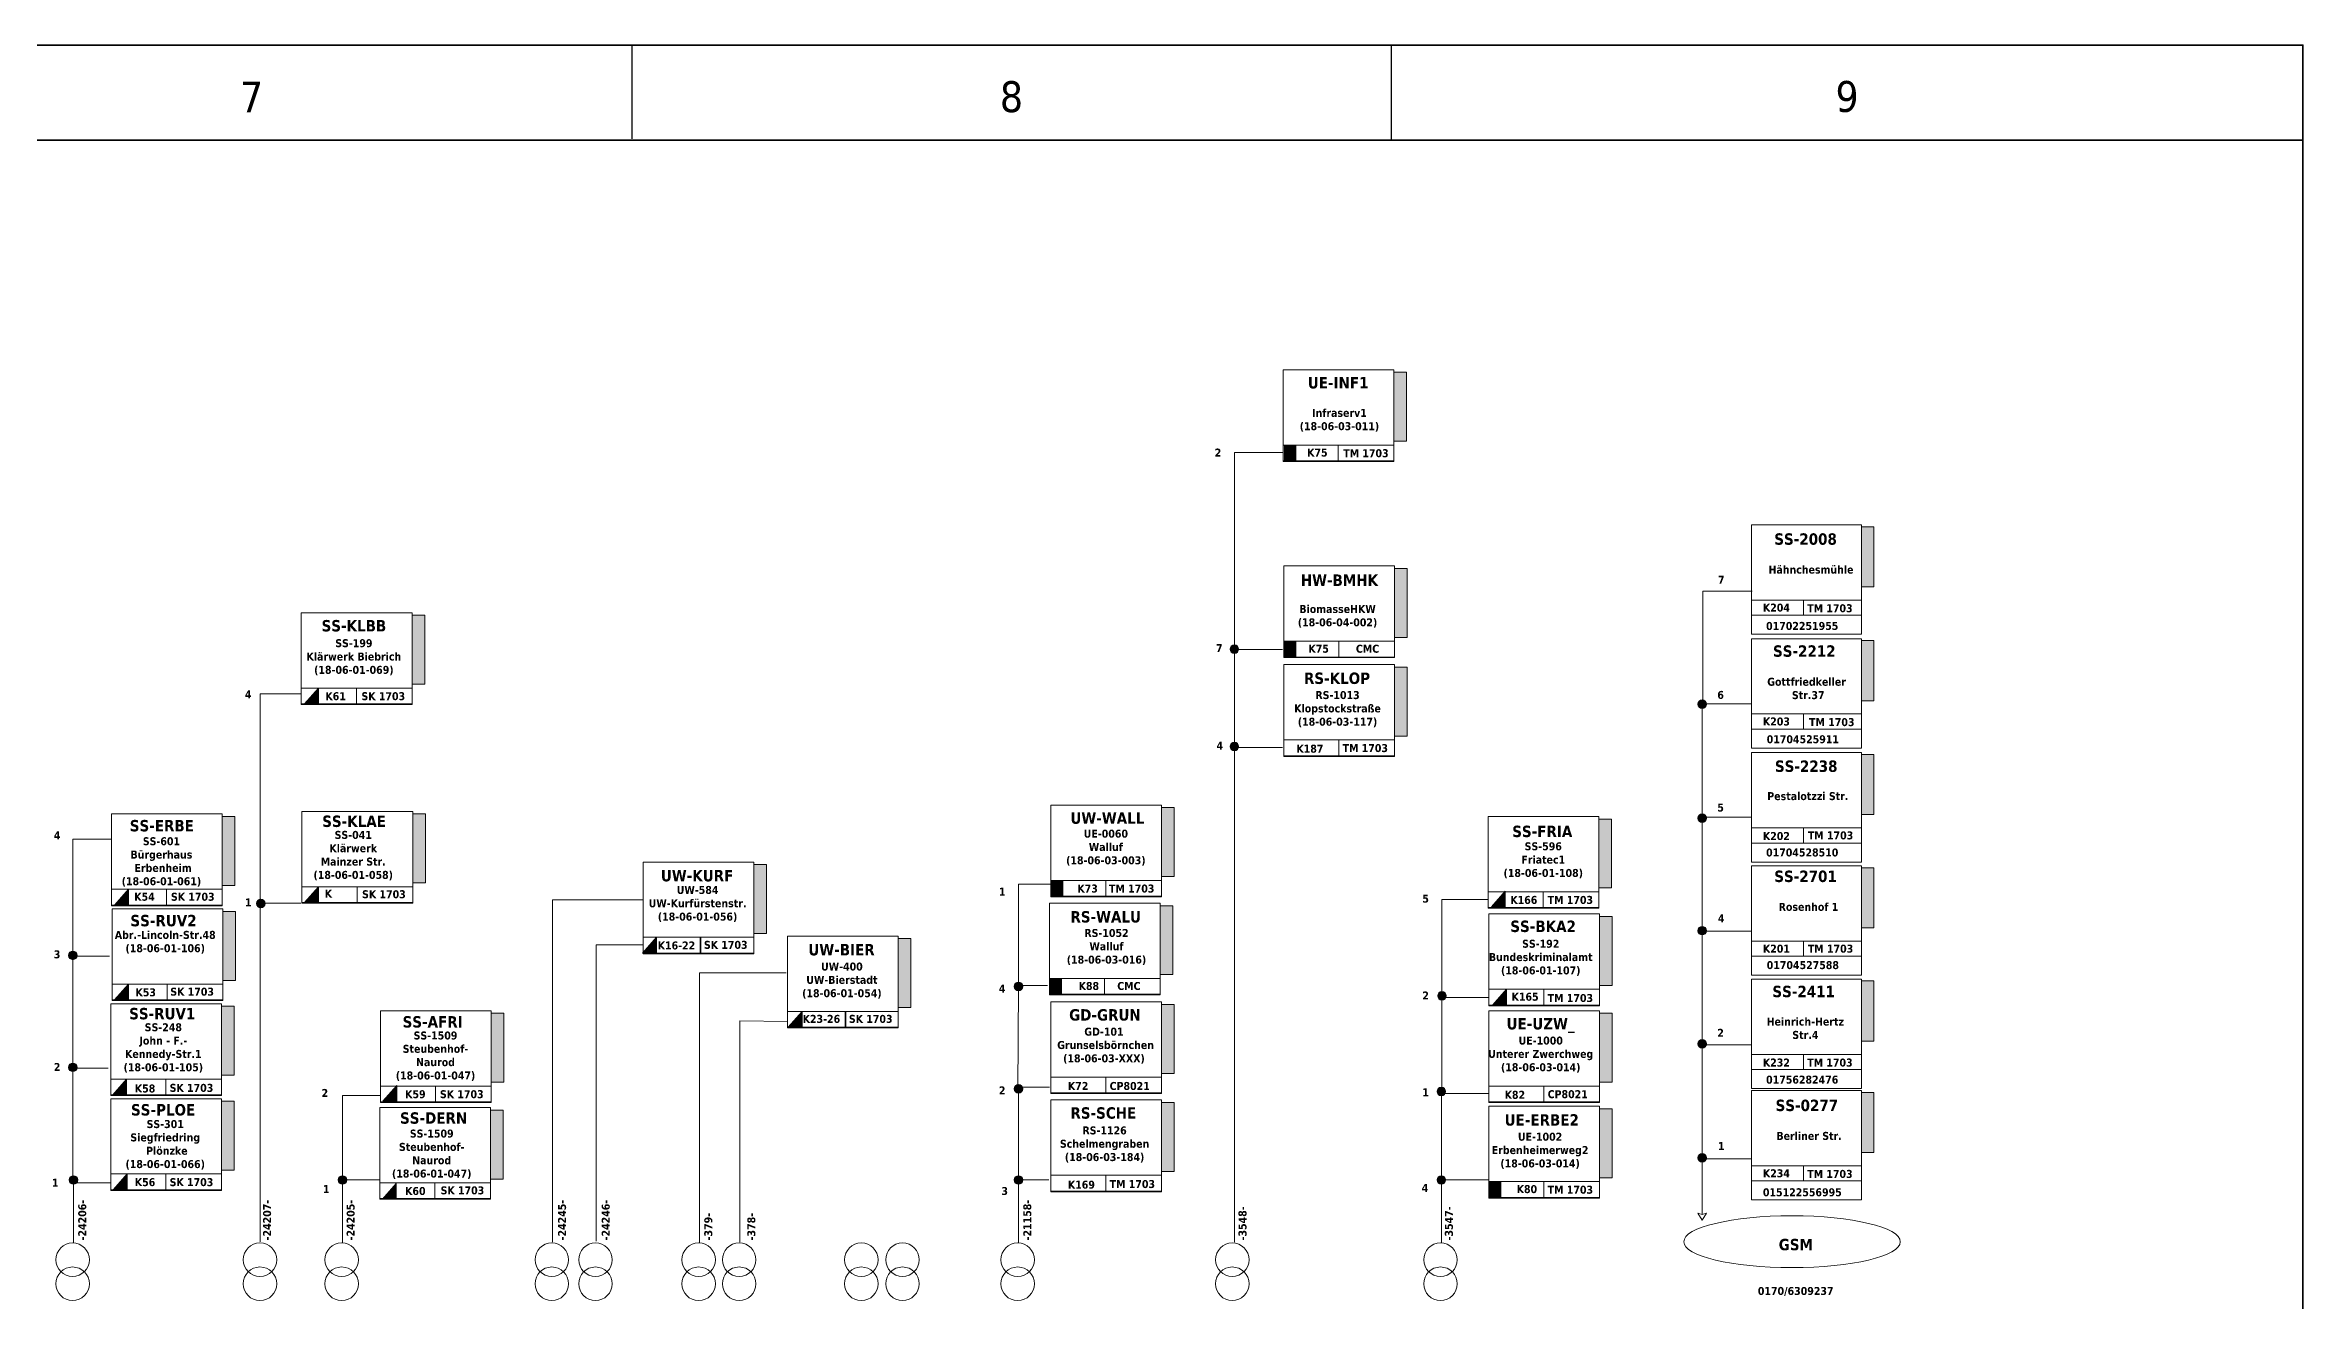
# Model space of a CAD drawing. Header units: millimetres. Extents: x 0 to 12600, y 0 to 8911.
# Drawn here: x 9033 to 12600, y 6925 to 8910 of the extents above; entities that cross this region are included whole.
import ezdxf
from ezdxf.enums import TextEntityAlignment as Align

# ---------------------------------------------------------------- set-up
doc = ezdxf.new("R2010")
doc.units = ezdxf.units.MM
for name, color, linetype, lineweight in [('EPLAN100', 7, 'Continuous', 0), ('EPLAN108', 7, 'Continuous', 0), ('EPLAN201', 7, 'Continuous', 0), ('EPLAN451', 7, 'Continuous', 0), ('EPLAN452', 7, 'Continuous', 0), ('EPLAN453', 7, 'Continuous', 0)]:
    doc.layers.add(name, color=color, linetype=linetype, lineweight=lineweight)
doc.styles.add('Tahoma', font='')
doc.styles.add('Tahoma_B', font='')
doc.styles.get('Tahoma').set_extended_font_data('Tahoma')
doc.styles.get('Tahoma_B').set_extended_font_data('Tahoma', bold=True)

# ---------------------------------------------------------------- blocks, each defined once
blk = doc.blocks.new('EPLFRAME')
at = {"layer": 'EPLAN201', "linetype": 'Continuous', "lineweight": 25, "ltscale": 4}
for p, q in [((9960.1, 8909), (9960.1, 8761.9)), ((11159.9, 8908.3), (11159.9, 8761.2))]:
    blk.add_line(p, q, dxfattribs=at)
at = {"layer": 'EPLAN201', "linetype": 'Continuous', "lineweight": 35, "ltscale": 4}
blk.add_line((120, 8760), (12600, 8760), dxfattribs=at)
blk.add_lwpolyline([(0, 0), (12600, 0), (12600, 8910), (0, 8910)], close=True, dxfattribs=at)
at = {"layer": 'EPLAN451', "color": 7, "style": 'Tahoma'}
for tag, p, height in [('4_59982', (12346.9, 380.3), 86.7), ('14_59980', (12346.9, 376.4), 86.7), ('14_10011', (1830, 264.1), 59.6)]:
    blk.add_attdef(tag, p, '', height=height, dxfattribs=at)
for tag, p in [('14_10000', (2383.9, 413.9)), ('14_10013', (4217.8, 338.8)), ('14_59981', (2160, 175.1)), ('14_10020', (2100, 55.1)), ('4_11022', (3300, 55.1)), ('14_10160', (4590, 62.7))]:
    blk.add_attdef(tag, text='', height=48.8, dxfattribs=at).set_placement(p, align=Align.MIDDLE_LEFT)
blk.add_attdef('4_11030', text='', height=48.8, dxfattribs=at).set_placement((4200, 120), align=Align.BOTTOM_LEFT)
blk.add_attdef('14_10300', text='', height=48.8, dxfattribs=at).set_placement((12571, 38.1), align=Align.RIGHT)
at = {"layer": 'EPLAN452', "color": 7, "style": 'Tahoma'}
for tag, p, height in [('4_11041', (270, 510), 67.7), ('4_20131_1003', (9390.1, 380.3), 86.7), ('4_20132_1003', (10456.2, 378), 86.7), ('4_20136_1003', (11541, 378), 86.7), ('4_11071[1]', (30, 390), 48.8), ('4_11074[1]', (630, 390), 48.8), ('4_11070[1]', (1230, 390), 48.8), ('4_11011', (7310.1, 363.6), 67.7), ('4_11071[2]', (30, 270), 48.8), ('4_11074[2]', (630, 270), 48.8), ('4_11070[2]', (1230, 270), 48.8), ('4_20133_1003', (9390.1, 140.3), 86.7), ('4_20134_1003', (10456.2, 138), 86.7), ('4_11000', (11760.2, 138.6), 86.7), ('4_11004', (12270.2, 138.6), 86.7), ('4_11071[3]', (30, 150), 48.8), ('4_11074[3]', (630, 150), 48.8), ('4_11070[3]', (1230, 150), 48.8)]:
    blk.add_attdef(tag, p, '', height=height, dxfattribs=at)
for tag, height, p in [('4_11040', 67.7, (12472.3, 510)), ('4_11024', 48.8, (7890, 30)), ('4_25020', 48.8, (12056.5, 38.5))]:
    blk.add_attdef(tag, text='', height=height, dxfattribs=at).set_placement(p, align=Align.RIGHT)
blk.add_attdef('21_18041[2]', text='', height=48.8, dxfattribs=at).set_placement((23.1, 495.2), align=Align.TOP_LEFT)
for tag, height, p in [('4_20131_1002', 67.7, (9390, 293.2)), ('4_20132_1002', 67.7, (10456.1, 290.9)), ('4_20136_1002', 67.7, (11541.3, 287)), ('4_11044', 48.8, (2789.3, 174.1)), ('4_10152', 48.8, (3750, 175.1)), ('4_11085', 48.8, (8250, 55.1)), ('4_11086', 48.8, (8850, 55.1)), ('4_20133_1002', 67.7, (9390.1, 51.7)), ('4_20134_1002', 67.7, (10456.2, 49.4))]:
    blk.add_attdef(tag, text='', height=height, dxfattribs=at).set_placement(p, align=Align.MIDDLE_LEFT)
at = {"layer": 'EPLAN453', "color": 7, "style": 'Tahoma'}
for tag, p in [('53_19005_9', (839.5, 8826.6)), ('53_19005', (2159.3, 8826.3)), ('53_19005_7', (3359.1, 8827.2)), ('53_19005_5', (4559.5, 8826.6)), ('53_19005_6', (5759.9, 8827.5)), ('53_19005_8', (6960.6, 8827.3)), ('53_19005_2', (8159.8, 8827.7)), ('53_19005_1', (9359.5, 8828)), ('53_19005_3', (10559.9, 8828.6)), ('53_19005_4', (11880, 8828.9))]:
    blk.add_attdef(tag, text='', height=48.8, dxfattribs=at).set_placement(p, align=Align.MIDDLE_CENTER)

msp = doc.modelspace()

# ---------------------------------------------------------------- hatches: boundary and pattern name
at = {"layer": 'EPLAN100', "lineweight": 18, "ltscale": 120}
for color, points in [(30, [(11164, 8284), (11184, 8284), (11184, 8393), (11164, 8393)]), (3, [(11903, 8054), (11922, 8054), (11922, 8149), (11903, 8149)]), (30, [(11165, 7974), (11185, 7974), (11185, 8083), (11165, 8083)]), (3, [(9613, 7900), (9633, 7900), (9633, 8009), (9613, 8009)]), (3, [(11903, 7874), (11922, 7874), (11922, 7969), (11903, 7969)]), (2, [(11165, 7818), (11185, 7818), (11185, 7927), (11165, 7927)]), (3, [(11903, 7694), (11922, 7694), (11922, 7789), (11903, 7789)]), (30, [(10797, 7596), (10817, 7596), (10817, 7705), (10797, 7705)]), (3, [(9313, 7582), (9333, 7582), (9333, 7691), (9313, 7691)]), (3, [(9614, 7586), (9634, 7586), (9634, 7695), (9614, 7695)]), (3, [(11488, 7578), (11508, 7578), (11508, 7687), (11488, 7687)]), (71, [(10153, 7506), (10173, 7506), (10173, 7615), (10153, 7615)]), (3, [(11903, 7515), (11922, 7515), (11922, 7610), (11903, 7610)]), (3, [(9314, 7432), (9334, 7432), (9334, 7541), (9314, 7541)]), (30, [(10795, 7441), (10815, 7441), (10815, 7550), (10795, 7550)]), (3, [(11489, 7424), (11509, 7424), (11509, 7533), (11489, 7533)]), (71, [(10381, 7389), (10401, 7389), (10401, 7498), (10381, 7498)]), (3, [(11903, 7336), (11922, 7336), (11922, 7431), (11903, 7431)]), (3, [(9312, 7282), (9332, 7282), (9332, 7391), (9312, 7391)]), (2, [(10797, 7285), (10817, 7285), (10817, 7394), (10797, 7394)]), (3, [(9738, 7271), (9758, 7271), (9758, 7380), (9738, 7380)]), (30, [(11489, 7271), (11509, 7271), (11509, 7380), (11489, 7380)]), (3, [(9312, 7132), (9332, 7132), (9332, 7241), (9312, 7241)]), (3, [(11903, 7160), (11922, 7160), (11922, 7255), (11903, 7255)]), (3, [(9737, 7118), (9757, 7118), (9757, 7227), (9737, 7227)]), (2, [(10797, 7130), (10817, 7130), (10817, 7239), (10797, 7239)]), (30, [(11489, 7120), (11509, 7120), (11509, 7229), (11489, 7229)])]:
    msp.add_hatch(color=color, dxfattribs=at).paths.add_polyline_path(points, flags=0)
at = {"layer": 'EPLAN100', "lineweight": 13, "ltscale": 120}
for points in [[(10991, 8252), (11009, 8252), (11009, 8278), (10991, 8278)], [(10991, 7942), (11009, 7942), (11009, 7968), (10991, 7968)], [(9465, 7894), (9443, 7869), (9465, 7869)], [(9165, 7576), (9143, 7551), (9165, 7551)], [(9465, 7580), (9443, 7555), (9465, 7555)], [(10623, 7564), (10641, 7564), (10641, 7590), (10623, 7590)], [(11340, 7573), (11318, 7548), (11340, 7548)], [(9999, 7500), (9977, 7475), (9999, 7475)], [(9165, 7426), (9143, 7401), (9165, 7401)], [(10621, 7409), (10639, 7409), (10639, 7435), (10621, 7435)], [(11342, 7418), (11320, 7393), (11342, 7393)], [(10229, 7383), (10207, 7358), (10229, 7358)], [(9162, 7276), (9140, 7251), (9162, 7251)], [(9589, 7266), (9567, 7241), (9589, 7241)], [(9163, 7126), (9141, 7101), (9163, 7101)], [(9588, 7111), (9566, 7086), (9588, 7086)], [(11315, 7088), (11333, 7088), (11333, 7114), (11315, 7114)]]:
    msp.add_hatch(color=256, dxfattribs=at).paths.add_polyline_path(points, flags=0)
at = {"layer": 'EPLAN100', "lineweight": 18, "ltscale": 120}
h = msp.add_hatch(color=256, dxfattribs=at)
edge = h.paths.add_edge_path(flags=0)
edge.add_arc((10912, 7955.5), 6.8, 0, 360)
h = msp.add_hatch(color=256, dxfattribs=at)
edge = h.paths.add_edge_path(flags=0)
edge.add_arc((11651, 7868.5), 6.8, 0, 360)
h = msp.add_hatch(color=256, dxfattribs=at)
edge = h.paths.add_edge_path(flags=0)
edge.add_arc((10912, 7801.5), 6.8, 0, 360)
h = msp.add_hatch(color=256, dxfattribs=at)
edge = h.paths.add_edge_path(flags=0)
edge.add_arc((11651, 7688.5), 6.8, 0, 360)
h = msp.add_hatch(color=256, dxfattribs=at)
edge = h.paths.add_edge_path(flags=0)
edge.add_arc((9374, 7553.5), 6.8, 0, 360)
h = msp.add_hatch(color=256, dxfattribs=at)
edge = h.paths.add_edge_path(flags=0)
edge.add_arc((11651, 7510.5), 6.8, 0, 360)
h = msp.add_hatch(color=256, dxfattribs=at)
edge = h.paths.add_edge_path(flags=0)
edge.add_arc((9077, 7471.5), 6.8, 0, 360)
h = msp.add_hatch(color=256, dxfattribs=at)
edge = h.paths.add_edge_path(flags=0)
edge.add_arc((10571, 7422.5), 6.8, 0, 360)
h = msp.add_hatch(color=256, dxfattribs=at)
edge = h.paths.add_edge_path(flags=0)
edge.add_arc((11240, 7407.5), 6.8, 0, 360)
h = msp.add_hatch(color=256, dxfattribs=at)
edge = h.paths.add_edge_path(flags=0)
edge.add_arc((11651, 7331.5), 6.8, 0, 360)
h = msp.add_hatch(color=256, dxfattribs=at)
edge = h.paths.add_edge_path(flags=0)
edge.add_arc((9077, 7294.5), 6.8, 0, 360)
h = msp.add_hatch(color=256, dxfattribs=at)
edge = h.paths.add_edge_path(flags=0)
edge.add_arc((10571, 7260.5), 6.8, 0, 360)
h = msp.add_hatch(color=256, dxfattribs=at)
edge = h.paths.add_edge_path(flags=0)
edge.add_arc((11239, 7256.5), 6.8, 0, 360)
h = msp.add_hatch(color=256, dxfattribs=at)
edge = h.paths.add_edge_path(flags=0)
edge.add_arc((11651, 7151.5), 6.8, 0, 360)
h = msp.add_hatch(color=256, dxfattribs=at)
edge = h.paths.add_edge_path(flags=0)
edge.add_arc((9078, 7116.5), 6.8, 0, 360)
h = msp.add_hatch(color=256, dxfattribs=at)
edge = h.paths.add_edge_path(flags=0)
edge.add_arc((9503, 7116.5), 6.8, 0, 360)
h = msp.add_hatch(color=256, dxfattribs=at)
edge = h.paths.add_edge_path(flags=0)
edge.add_arc((10571, 7116.5), 6.8, 0, 360)
h = msp.add_hatch(color=256, dxfattribs=at)
edge = h.paths.add_edge_path(flags=0)
edge.add_arc((11239, 7116.5), 6.8, 0, 360)

# ---------------------------------------------------------------- linework, layer by layer
for p, q in [((10912, 7956), (10912, 7809)), ((11651, 7869), (11651, 7691)), ((10912, 7802), (10912, 7018)), ((11651, 7689), (11651, 7511)), ((9373, 7554), (9373, 7019)), ((11651, 7511), (11651, 7332)), ((9077, 7472), (9077, 7300)), ((10571, 7423), (10570, 7258)), ((11240, 7408), (11240, 7261)), ((11651, 7332), (11651, 7157)), ((9077, 7295), (9077, 7121)), ((10571, 7261), (10571, 7114)), ((11239, 7257), (11239, 7110)), ((11651, 7238), (11651, 7063)), ((9078, 7117), (9078, 7017)), ((9503, 7117), (9503, 7017)), ((10571, 7117), (10571, 7017)), ((11239, 7117), (11239, 7017))]:
    msp.add_line(p, q, dxfattribs=at)
for points in [[(10989, 8252), (11164, 8252), (11164, 8397), (10989, 8397)], [(10989, 8253), (11076, 8253), (11076, 8278), (10989, 8278)], [(11076, 8253), (11164, 8253), (11164, 8278), (11076, 8278)], [(11729, 7979), (11903, 7979), (11903, 8152), (11729, 8152)], [(10990, 7942), (11165, 7942), (11165, 8087), (10990, 8087)], [(11729, 8009), (11811, 8009), (11811, 8033), (11729, 8033)], [(11811, 8009), (11903, 8009), (11903, 8033), (11811, 8033)], [(9438, 7868), (9613, 7868), (9613, 8013), (9438, 8013)], [(10990, 7943), (11077, 7943), (11077, 7968), (10990, 7968)], [(11077, 7943), (11165, 7943), (11165, 7968), (11077, 7968)], [(11729, 7799), (11903, 7799), (11903, 7972), (11729, 7972)], [(10990, 7786), (11165, 7786), (11165, 7931), (10990, 7931)], [(9438, 7869), (9525, 7869), (9525, 7894), (9438, 7894)], [(9525, 7869), (9613, 7869), (9613, 7894), (9525, 7894)], [(11729, 7829), (11811, 7829), (11811, 7853), (11729, 7853)], [(11811, 7829), (11903, 7829), (11903, 7853), (11811, 7853)], [(10990, 7787), (11077, 7787), (11077, 7812), (10990, 7812)], [(11077, 7787), (11165, 7787), (11165, 7812), (11077, 7812)], [(11729, 7619), (11903, 7619), (11903, 7792), (11729, 7792)], [(10622, 7564), (10797, 7564), (10797, 7709), (10622, 7709)], [(9138, 7550), (9313, 7550), (9313, 7695), (9138, 7695)], [(9439, 7554), (9614, 7554), (9614, 7699), (9439, 7699)], [(11313, 7546), (11488, 7546), (11488, 7691), (11313, 7691)], [(11729, 7649), (11811, 7649), (11811, 7673), (11729, 7673)], [(11811, 7649), (11903, 7649), (11903, 7673), (11811, 7673)], [(9978, 7474), (10153, 7474), (10153, 7619), (9978, 7619)], [(11729, 7440), (11903, 7440), (11903, 7613), (11729, 7613)], [(9138, 7551), (9225, 7551), (9225, 7576), (9138, 7576)], [(9225, 7551), (9313, 7551), (9313, 7576), (9225, 7576)], [(9439, 7555), (9526, 7555), (9526, 7580), (9439, 7580)], [(9526, 7555), (9614, 7555), (9614, 7580), (9526, 7580)], [(10622, 7565), (10709, 7565), (10709, 7590), (10622, 7590)], [(10709, 7565), (10797, 7565), (10797, 7590), (10709, 7590)], [(11313, 7547), (11400, 7547), (11400, 7572), (11313, 7572)], [(11400, 7547), (11488, 7547), (11488, 7572), (11400, 7572)], [(9139, 7400), (9314, 7400), (9314, 7545), (9139, 7545)], [(10620, 7409), (10795, 7409), (10795, 7554), (10620, 7554)], [(11314, 7392), (11489, 7392), (11489, 7537), (11314, 7537)], [(9978, 7475), (10069, 7475), (10069, 7500), (9978, 7500)], [(10068, 7475), (10153, 7475), (10153, 7500), (10068, 7500)], [(10206, 7357), (10381, 7357), (10381, 7502), (10206, 7502)], [(11729, 7470), (11811, 7470), (11811, 7494), (11729, 7494)], [(11811, 7470), (11903, 7470), (11903, 7494), (11811, 7494)], [(9139, 7401), (9226, 7401), (9226, 7426), (9139, 7426)], [(9226, 7401), (9314, 7401), (9314, 7426), (9226, 7426)], [(10620, 7410), (10707, 7410), (10707, 7435), (10620, 7435)], [(10707, 7410), (10795, 7410), (10795, 7435), (10707, 7435)], [(11729, 7261), (11903, 7261), (11903, 7434), (11729, 7434)], [(9137, 7250), (9312, 7250), (9312, 7395), (9137, 7395)], [(9563, 7239), (9738, 7239), (9738, 7384), (9563, 7384)], [(10622, 7253), (10797, 7253), (10797, 7398), (10622, 7398)], [(11314, 7393), (11401, 7393), (11401, 7418), (11314, 7418)], [(11314, 7239), (11489, 7239), (11489, 7384), (11314, 7384)], [(11401, 7393), (11489, 7393), (11489, 7418), (11401, 7418)], [(10206, 7358), (10298, 7358), (10298, 7383), (10206, 7383)], [(10297, 7358), (10381, 7358), (10381, 7383), (10297, 7383)], [(11729, 7291), (11811, 7291), (11811, 7315), (11729, 7315)], [(11811, 7291), (11903, 7291), (11903, 7315), (11811, 7315)], [(10622, 7254), (10709, 7254), (10709, 7279), (10622, 7279)], [(10709, 7254), (10797, 7254), (10797, 7279), (10709, 7279)], [(9137, 7251), (9224, 7251), (9224, 7276), (9137, 7276)], [(9137, 7100), (9312, 7100), (9312, 7245), (9137, 7245)], [(9224, 7251), (9312, 7251), (9312, 7276), (9224, 7276)], [(9563, 7240), (9650, 7240), (9650, 7265), (9563, 7265)], [(9650, 7240), (9738, 7240), (9738, 7265), (9650, 7265)], [(10622, 7098), (10797, 7098), (10797, 7243), (10622, 7243)], [(11314, 7240), (11401, 7240), (11401, 7265), (11314, 7265)], [(11401, 7240), (11489, 7240), (11489, 7265), (11401, 7265)], [(11729, 7085), (11903, 7085), (11903, 7258), (11729, 7258)], [(9562, 7086), (9737, 7086), (9737, 7231), (9562, 7231)], [(11314, 7088), (11489, 7088), (11489, 7233), (11314, 7233)], [(11729, 7115), (11811, 7115), (11811, 7139), (11729, 7139)], [(11811, 7115), (11903, 7115), (11903, 7139), (11811, 7139)], [(9137, 7101), (9224, 7101), (9224, 7126), (9137, 7126)], [(9224, 7101), (9312, 7101), (9312, 7126), (9224, 7126)], [(9562, 7087), (9649, 7087), (9649, 7112), (9562, 7112)], [(9649, 7087), (9737, 7087), (9737, 7112), (9649, 7112)], [(10622, 7099), (10709, 7099), (10709, 7124), (10622, 7124)], [(10709, 7099), (10797, 7099), (10797, 7124), (10709, 7124)], [(11314, 7089), (11401, 7089), (11401, 7114), (11314, 7114)], [(11401, 7089), (11489, 7089), (11489, 7114), (11401, 7114)]]:
    msp.add_lwpolyline(points, close=True, dxfattribs=at)
at = {"layer": 'EPLAN100', "color": 30, "lineweight": 18, "ltscale": 120}
for points in [[(11164, 8284), (11184, 8284), (11184, 8393), (11164, 8393)], [(11165, 7974), (11185, 7974), (11185, 8083), (11165, 8083)], [(10797, 7596), (10817, 7596), (10817, 7705), (10797, 7705)], [(10795, 7441), (10815, 7441), (10815, 7550), (10795, 7550)], [(11489, 7271), (11509, 7271), (11509, 7380), (11489, 7380)], [(11489, 7120), (11509, 7120), (11509, 7229), (11489, 7229)]]:
    msp.add_lwpolyline(points, close=True, dxfattribs=at)
at = {"layer": 'EPLAN100', "lineweight": 13, "ltscale": 120}
for points in [[(10991, 8252), (11009, 8252), (11009, 8278), (10991, 8278)], [(10991, 7942), (11009, 7942), (11009, 7968), (10991, 7968)], [(9465, 7894), (9443, 7869), (9465, 7869)], [(9165, 7576), (9143, 7551), (9165, 7551)], [(9465, 7580), (9443, 7555), (9465, 7555)], [(10623, 7564), (10641, 7564), (10641, 7590), (10623, 7590)], [(11340, 7573), (11318, 7548), (11340, 7548)], [(9999, 7500), (9977, 7475), (9999, 7475)], [(9165, 7426), (9143, 7401), (9165, 7401)], [(10621, 7409), (10639, 7409), (10639, 7435), (10621, 7435)], [(11342, 7418), (11320, 7393), (11342, 7393)], [(10229, 7383), (10207, 7358), (10229, 7358)], [(9162, 7276), (9140, 7251), (9162, 7251)], [(9589, 7266), (9567, 7241), (9589, 7241)], [(9163, 7126), (9141, 7101), (9163, 7101)], [(9588, 7111), (9566, 7086), (9588, 7086)], [(11315, 7088), (11333, 7088), (11333, 7114), (11315, 7114)], [(11644, 7064), (11651, 7053), (11658, 7064), (11651, 7062)]]:
    msp.add_lwpolyline(points, close=True, dxfattribs=at)
at = {"layer": 'EPLAN100', "lineweight": 18, "ltscale": 120}
for points in [[(10912, 7954), (10912, 8266), (10989, 8266)], [(11652, 7869), (11652, 8047), (11730, 8047)], [(10916, 7955), (10988, 7955)], [(9373, 7554), (9373, 7885), (9438, 7885)], [(11657, 7869), (11729, 7869)], [(10916, 7800), (10988, 7800)], [(11656, 7690), (11728, 7690)], [(9077, 7474), (9077, 7655), (9138, 7655)], [(10571, 7421), (10571, 7584), (10622, 7584)], [(9373, 7554), (9437, 7554)], [(9835, 7018), (9835, 7559), (9977, 7559)], [(11240, 7405), (11240, 7560), (11313, 7560)], [(11657, 7510), (11729, 7510)], [(9077, 7470), (9135, 7470)], [(9904, 7020), (9904, 7488), (9977, 7488)], [(10067, 7017), (10067, 7444), (10204, 7444)], [(10569, 7424), (10617, 7424)], [(11242, 7405), (11314, 7405)], [(10131, 7018), (10131, 7368), (10206, 7367)], [(11656, 7330), (11728, 7330)], [(9075, 7293), (9133, 7293)], [(9503, 7117), (9503, 7250), (9563, 7250)], [(10569, 7263), (10620, 7263)], [(11241, 7253), (11313, 7253)], [(11656, 7150), (11728, 7150)], [(9075, 7112), (9136, 7112)], [(9503, 7117), (9561, 7117)], [(10570, 7117), (10619, 7117)], [(11241, 7117), (11313, 7117)]]:
    msp.add_lwpolyline(points, dxfattribs=at)
at = {"layer": 'EPLAN100', "color": 3, "lineweight": 18, "ltscale": 120}
for points in [[(11903, 8054), (11922, 8054), (11922, 8149), (11903, 8149)], [(9613, 7900), (9633, 7900), (9633, 8009), (9613, 8009)], [(11903, 7874), (11922, 7874), (11922, 7969), (11903, 7969)], [(11903, 7694), (11922, 7694), (11922, 7789), (11903, 7789)], [(9313, 7582), (9333, 7582), (9333, 7691), (9313, 7691)], [(9614, 7586), (9634, 7586), (9634, 7695), (9614, 7695)], [(11488, 7578), (11508, 7578), (11508, 7687), (11488, 7687)], [(11903, 7515), (11922, 7515), (11922, 7610), (11903, 7610)], [(9314, 7432), (9334, 7432), (9334, 7541), (9314, 7541)], [(11489, 7424), (11509, 7424), (11509, 7533), (11489, 7533)], [(11903, 7336), (11922, 7336), (11922, 7431), (11903, 7431)], [(9312, 7282), (9332, 7282), (9332, 7391), (9312, 7391)], [(9738, 7271), (9758, 7271), (9758, 7380), (9738, 7380)], [(9312, 7132), (9332, 7132), (9332, 7241), (9312, 7241)], [(11903, 7160), (11922, 7160), (11922, 7255), (11903, 7255)], [(9737, 7118), (9757, 7118), (9757, 7227), (9737, 7227)]]:
    msp.add_lwpolyline(points, close=True, dxfattribs=at)
at = {"layer": 'EPLAN100', "color": 2, "lineweight": 18, "ltscale": 120}
for points in [[(11165, 7818), (11185, 7818), (11185, 7927), (11165, 7927)], [(10797, 7285), (10817, 7285), (10817, 7394), (10797, 7394)], [(10797, 7130), (10817, 7130), (10817, 7239), (10797, 7239)]]:
    msp.add_lwpolyline(points, close=True, dxfattribs=at)
at = {"layer": 'EPLAN100', "color": 71, "lineweight": 18, "ltscale": 120}
for points in [[(10153, 7506), (10173, 7506), (10173, 7615), (10153, 7615)], [(10381, 7389), (10401, 7389), (10401, 7498), (10381, 7498)]]:
    msp.add_lwpolyline(points, close=True, dxfattribs=at)
at = {"layer": 'EPLAN100', "lineweight": 18, "ltscale": 120}
for centre, radius in [((10912, 7955.5), 6.8), ((11651, 7868.5), 6.8), ((10912, 7801.5), 6.8), ((11651, 7688.5), 6.8), ((9374, 7553.5), 6.8), ((11651, 7510.5), 6.8), ((9077, 7471.5), 6.8), ((10571, 7422.5), 6.8), ((11240, 7407.5), 6.8), ((11651, 7331.5), 6.8), ((9077, 7294.5), 6.8), ((10571, 7260.5), 6.8), ((11239, 7256.5), 6.8), ((11651, 7151.5), 6.8), ((9078, 7116.5), 6.8), ((9503, 7116.5), 6.8), ((10571, 7116.5), 6.8), ((11239, 7116.5), 6.8), ((9076.7, 6990.5), 26.5), ((9372.7, 6990.5), 26.5), ((9501.7, 6990.5), 26.5), ((9833.7, 6990.5), 26.5), ((9902.7, 6990.5), 26.5), ((10065.7, 6990.5), 26.5), ((10129.7, 6990.5), 26.5), ((10322.7, 6990.5), 26.5), ((10387.7, 6990.5), 26.5), ((10569.7, 6990.5), 26.5), ((10908.7, 6990.5), 26.5), ((11237.7, 6990.5), 26.5), ((9076.7, 6952.5), 26.5), ((9372.7, 6952.5), 26.5), ((9501.7, 6952.5), 26.5), ((9833.7, 6952.5), 26.5), ((9902.7, 6952.5), 26.5), ((10065.7, 6952.5), 26.5), ((10129.7, 6952.5), 26.5), ((10322.7, 6952.5), 26.5), ((10387.7, 6952.5), 26.5), ((10569.7, 6952.5), 26.5), ((10908.7, 6952.5), 26.5), ((11237.7, 6952.5), 26.5)]:
    msp.add_circle(centre, radius, dxfattribs=at)
msp.add_ellipse((11793, 7019), major_axis=(171, 0), ratio=0.239729, start_param=-6.283185, end_param=0, dxfattribs=at)

# ---------------------------------------------------------------- block references
ref = msp.add_blockref('EPLFRAME', (0, 0))
ref.add_attrib('53_19005_1', '7', dxfattribs={"layer": 'EPLAN453', "color": 7, "height": 48.8, "style": 'Tahoma'}).set_placement((9359.5, 8828), align=Align.MIDDLE_CENTER)
ref.add_attrib('53_19005_3', '8', dxfattribs={"layer": 'EPLAN453', "color": 7, "height": 48.8, "style": 'Tahoma'}).set_placement((10559.9, 8828.6), align=Align.MIDDLE_CENTER)
ref.add_attrib('53_19005_4', '9', dxfattribs={"layer": 'EPLAN453', "color": 7, "height": 48.8, "style": 'Tahoma'}).set_placement((11880, 8828.9), align=Align.MIDDLE_CENTER)

# ---------------------------------------------------------------- texts
at = {"layer": 'EPLAN108', "color": 7, "style": 'Tahoma_B'}
for s, height, p in [('UE-INF1', 18.06, (11028, 8362)), ('2', 12.6, (10881, 8256)), ('K75', 12.64, (11027, 8256)), ('TM 1703', 12.64, (11084, 8255)), ('SS-2008', 18.06, (11765, 8115)), ('HW-BMHK', 18.06, (11017, 8050)), ('7', 12.6, (11676, 8055)), ('K204', 12.64, (11747, 8011)), ('TM 1703', 12.64, (11817, 8010)), ('SS-KLBB', 18.06, (9470, 7978)), ('01702251955', 12.642, (11752, 7982)), ('7', 12.6, (10883, 7947)), ('K75', 12.64, (11029, 7946)), ('CMC', 12.64, (11104, 7946)), ('SS-2212', 18.06, (11763, 7938)), ('RS-KLOP', 18.06, (11022, 7895)), ('4', 12.6, (9349, 7874)), ('K61', 12.64, (9476, 7871)), ('SK 1703', 12.64, (9533, 7871)), ('6', 12.6, (11675, 7873)), ('K203', 12.64, (11747, 7831)), ('01704525911', 12.642, (11753, 7803)), ('TM 1703', 12.64, (11820, 7830)), ('4', 12.6, (10884, 7793)), ('K187', 12.64, (11010, 7788)), ('TM 1703', 12.64, (11083, 7789)), ('SS-2238', 18.06, (11766, 7756)), ('5', 12.6, (11675, 7695)), ('SS-ERBE', 18.06, (9167, 7662)), ('SS-KLAE', 18.06, (9471, 7669)), ('UW-WALL', 18.06, (10653, 7674)), ('SS-FRIA', 18.06, (11351, 7653)), ('4', 12.6, (9047, 7651)), ('K202', 12.64, (11747, 7650)), ('01704528510', 12.642, (11752, 7624)), ('TM 1703', 12.64, (11818, 7651)), ('UW-KURF', 18.06, (10006, 7583)), ('SS-2701', 18.06, (11765, 7582)), ('K54', 12.64, (9174, 7554)), ('SK 1703', 12.64, (9232, 7554)), ('1', 12.6, (9349, 7545)), ('K', 12.6, (9475, 7559)), ('SK 1703', 12.64, (9534, 7558)), ('1', 12.6, (10540, 7562)), ('K73', 12.64, (10664, 7567)), ('TM 1703', 12.64, (10714, 7567)), ('5', 12.6, (11209, 7551)), ('K166', 12.64, (11348, 7549)), ('TM 1703', 12.64, (11407, 7549)), ('SS-RUV2', 18.06, (9168, 7512)), ('RS-WALU', 18.06, (10653, 7518)), ('SS-BKA2', 18.06, (11348, 7503)), ('4', 12.6, (11676, 7520)), ('K16-22', 12.64, (10001, 7477)), ('SK 1703', 12.64, (10074, 7478)), ('3', 12.6, (9047, 7463)), ('UW-BIER', 18.06, (10239, 7466)), ('K201', 12.64, (11747, 7472)), ('01704527588', 12.642, (11753, 7446)), ('TM 1703', 12.64, (11818, 7472)), ('K53', 12.64, (9176, 7403)), ('SK 1703', 12.64, (9231, 7404)), ('4', 12.6, (10540, 7409)), ('K88', 12.64, (10666, 7413)), ('CMC', 12.64, (10727, 7413)), ('SS-2411', 18.06, (11762, 7400)), ('SS-RUV1', 18.06, (9166, 7365)), ('GD-GRUN', 18.06, (10651, 7363)), ('2', 12.6, (11209, 7398)), ('K165', 12.64, (11350, 7396)), ('TM 1703', 12.64, (11407, 7394)), ('SS-AFRI', 18.06, (9598, 7352)), ('K23-26', 12.64, (10230, 7361)), ('SK 1703', 12.64, (10303, 7361)), ('UE-UZW_', 18.06, (11342, 7349)), ('2', 12.6, (11675, 7339)), ('2', 12.6, (9047, 7285)), ('K232', 12.64, (11747, 7292)), ('01756282476', 12.642, (11752, 7265)), ('TM 1703', 12.64, (11817, 7292)), ('K58', 12.64, (9175, 7251)), ('SK 1703', 12.64, (9230, 7252)), ('2', 12.6, (9470, 7244)), ('K59', 12.64, (9602, 7242)), ('SK 1703', 12.64, (9657, 7242)), ('2', 12.6, (10540, 7248)), ('K72', 12.64, (10649, 7255)), ('CP8021', 12.64, (10715, 7255)), ('1', 12.6, (11209, 7245)), ('K82', 12.64, (11339, 7241)), ('CP8021', 12.64, (11407, 7242)), ('SS-0277', 18.06, (11767, 7220)), ('SS-PLOE', 18.06, (9169, 7213)), ('SS-DERN', 18.06, (9594, 7200)), ('RS-SCHE', 18.06, (10653, 7208)), ('UE-ERBE2', 18.06, (11339, 7197)), ('1', 12.6, (11676, 7160)), ('K234', 12.64, (11747, 7117)), ('1', 12.6, (9044, 7102)), ('K56', 12.64, (9175, 7103)), ('SK 1703', 12.64, (9230, 7103)), ('1', 12.6, (9472, 7092)), ('K60', 12.64, (9602, 7089)), ('SK 1703', 12.64, (9658, 7090)), ('3', 12.6, (10544, 7089)), ('K169', 12.64, (10649, 7099)), ('TM 1703', 12.64, (10715, 7100)), ('4', 12.6, (11208, 7094)), ('K80', 12.64, (11358, 7092)), ('TM 1703', 12.64, (11407, 7091)), ('015122556995', 12.642, (11747, 7087)), ('TM 1703', 12.64, (11817, 7116)), ('GSM', 18.06, (11772, 7000)), ('0170/6309237', 12.642, (11739, 6931))]:
    msp.add_text(s, height=height, dxfattribs=at).set_placement(p, align=Align.BOTTOM_LEFT)
for s, height, p in [('Hähnchesmühle', 12.642, (11823, 8087.5)), ('Pestalotzzi Str.', 12.642, (11818, 7729.5)), ('Rosenhof 1', 12.64, (11819, 7554.5)), ('Berliner Str.', 12.642, (11820, 7192.5))]:
    msp.add_text(s, height=height, dxfattribs=at).set_placement(p, align=Align.TOP_CENTER)
for s, p in [('-24206-', (9102, 7021)), ('-24207-', (9394, 7021)), ('-24205-', (9526, 7021)), ('-24245-', (9860, 7021)), ('-24246-', (9929, 7021)), ('-379-', (10091, 7021)), ('-378-', (10159, 7021)), ('-21158-', (10595, 7021)), ('-3548-', (10935, 7021)), ('-3547-', (11261, 7021))]:
    msp.add_text(s, height=12.64, rotation=90, dxfattribs=at).set_placement(p, align=Align.BOTTOM_LEFT)
at = {"layer": 'EPLAN108', "color": 7, "char_height": 12.642, "attachment_point": 2, "style": 'Tahoma_B'}
for s, insert in [('Infraserv1\\P(18-06-03-011)', (11078, 8335.2)), ('BiomasseHKW\\P(18-06-04-002)', (11075, 8025.2)), ('SS-199\\PKlärwerk Biebrich\\P(18-06-01-069)', (9521, 7971.2)), ('RS-1013\\PKlopstockstraße\\P(18-06-03-117)', (11075, 7889.2)), ('Gottfriedkeller\\P Str.37', (11816, 7910.2)), ('SS-041\\PKlärwerk \\PMainzer Str.\\P(18-06-01-058)', (9520, 7668.2)), ('UE-0060\\PWalluf\\P(18-06-03-003)', (10709, 7670.2)), ('SS-601\\PBürgerhaus\\P Erbenheim\\P(18-06-01-061)', (9217, 7658.2)), ('SS-596\\PFriatec1\\P(18-06-01-108)', (11400, 7650.2)), ('UW-584\\PUW-Kurfürstenstr.\\P(18-06-01-056)', (10064, 7581.2)), ('Abr.-Lincoln-Str.48\\P(18-06-01-106)', (9223, 7510.2)), ('RS-1052\\PWalluf\\P(18-06-03-016)', (10710, 7513.2)), ('SS-192\\PBundeskriminalamt\\P(18-06-01-107)', (11396, 7496.2)), ('UW-400\\PUW-Bierstadt\\P(18-06-01-054)', (10292, 7460.2)), ('SS-248\\PJohn - F.-\\PKennedy-Str.1\\P(18-06-01-105)', (9220, 7364.2)), ('SS-1509\\PSteubenhof-\\PNaurod\\P(18-06-01-047)', (9650, 7351.2)), ('GD-101\\P Grunselsbörnchen\\P(18-06-03-XXX)', (10706, 7357.2)), ('Heinrich-Hertz \\PStr.4', (11814, 7373.2)), ('UE-1000\\PUnterer Zwerchweg\\P(18-06-03-014)', (11396, 7343.2)), ('SS-301\\PSiegfriedring\\P Plönzke\\P(18-06-01-066)', (9223, 7211.2)), ('SS-1509\\PSteubenhof-\\PNaurod\\P(18-06-01-047)', (9644, 7196.2)), ('RS-1126\\PSchelmengraben\\P(18-06-03-184)', (10707, 7201.2)), ('UE-1002\\PErbenheimerweg2\\P(18-06-03-014)', (11395, 7191.2))]:
    msp.add_mtext(s, dxfattribs=dict(at, insert=insert))

doc.saveas('drawing.dxf')
